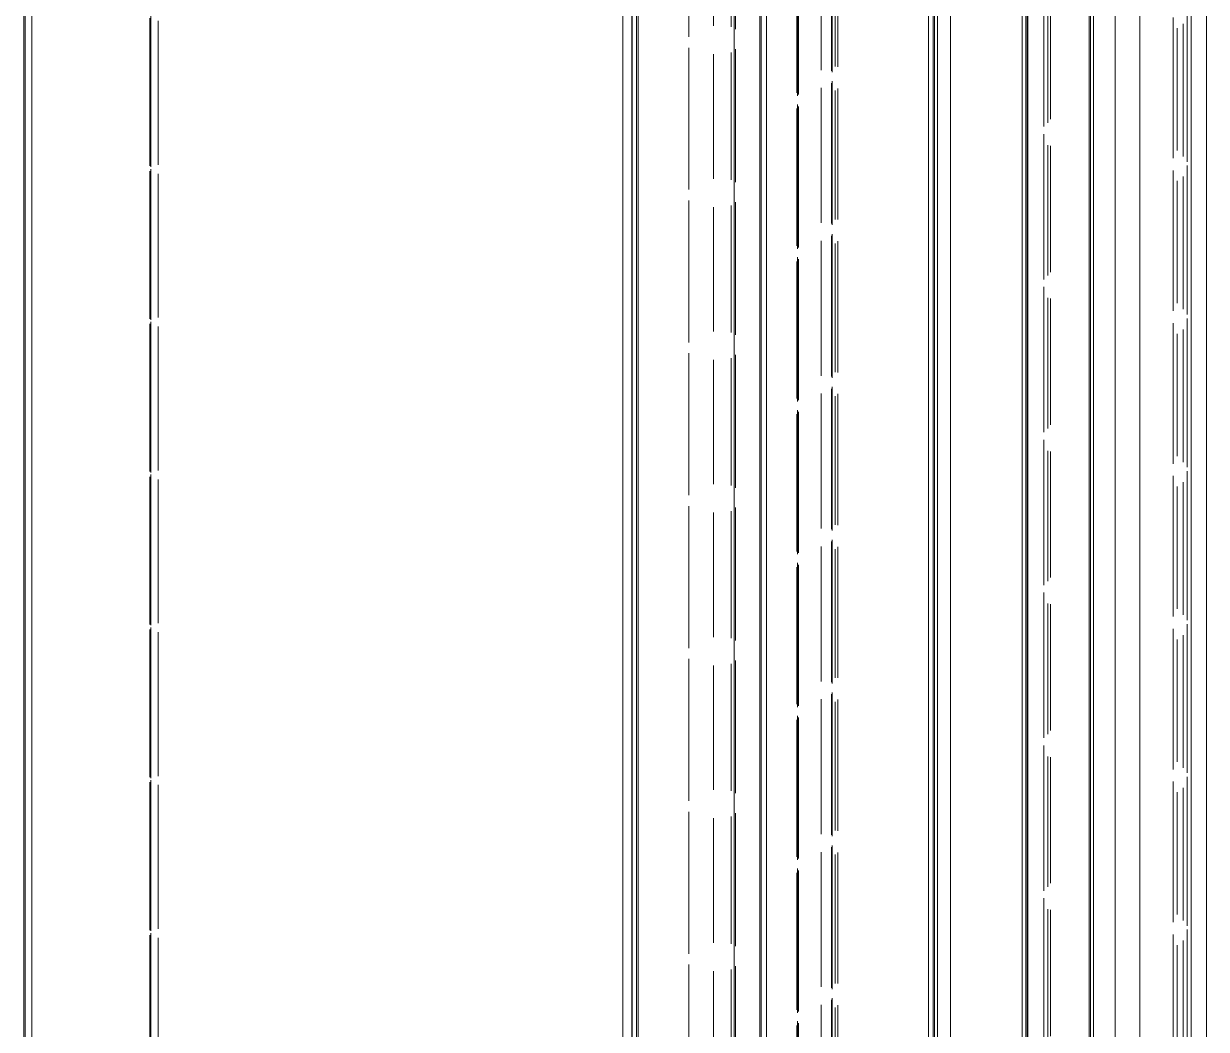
# Model space of a CAD drawing. Header units: millimetres. Extents: x 2197 to 34309, y 1850 to 24558.
# Drawn here: x 13770 to 13886.1, y 11744.7 to 11843.4 of the extents above; entities that cross this region are included whole.
import ezdxf

# ---------------------------------------------------------------- set-up
doc = ezdxf.new("R2010")
doc.units = ezdxf.units.MM
doc.linetypes.add('DASHED', pattern=[15, 12, -3])

# ---------------------------------------------------------------- blocks, each defined once
blk = doc.blocks.new('A$C637D7238')
at = {"color": 7, "linetype": 'DASHED', "lineweight": 13}
for p, q in [((86.2, 2399), (86.2, 1472.4)), ((86.33, 2398.9), (86.33, 1472.27)), ((87.01, 2399.11), (87.01, 1472.56)), ((98.56, 2395.43), (98.56, 1467.42)), ((98.66, 2395.34), (98.66, 1467.3)), ((99.39, 2395.54), (99.39, 1467.57)), ((174.98, 2363.46), (174.98, 1428.69)), ((175.46, 2363.97), (175.46, 1429.25)), ((175.58, 2363.8), (175.58, 1429.06)), ((175.87, 2363), (175.87, 1428.19)), ((177.14, 2362.83), (177.14, 1428.01)), ((144.99, 2359.14), (144.99, 1424.06)), ((146.35, 2358.89), (146.35, 1423.79)), ((145.88, 2357.95), (145.88, 1422.8)), ((145.92, 2357.85), (145.92, 1422.7)), ((146.49, 2358.29), (146.49, 1423.17)), ((186.72, 2355.48), (186.72, 1420.23)), ((186.31, 2354.29), (186.31, 1418.99)), ((186.98, 2355.02), (186.98, 1419.74)), ((184.56, 2353.38), (184.56, 1418.05)), ((184.68, 2353.5), (184.68, 1418.18)), ((184.74, 2353.23), (184.74, 1417.9)), ((151.46, 2350.04), (151.46, 1414.65)), ((153.9, 2349.18), (153.9, 1413.78)), ((155.62, 2349.08), (155.62, 1413.68)), ((156.04, 2348.85), (156.04, 1413.46)), ((156.05, 2348.88), (156.05, 1413.48)), ((155.91, 2347.98), (155.91, 1412.58)), ((190.76, 2347.08), (190.76, 1411.68)), ((190.77, 2347.11), (190.77, 1411.71)), ((190.91, 2347.98), (190.91, 1412.58)), ((191.19, 2346.88), (191.19, 1411.49)), ((193.3, 2346.75), (193.3, 1411.36)), ((195.73, 2345.89), (195.73, 1410.5)), ((162.07, 2342.6), (162.07, 1407.27)), ((162.25, 2342.44), (162.25, 1407.11)), ((162.14, 2342.31), (162.14, 1406.99)), ((159.11, 2340.76), (159.11, 1405.49)), ((158.45, 2339.99), (158.45, 1404.74)), ((158.56, 2339.66), (158.56, 1404.42)), ((199.39, 2336.95), (199.39, 1401.84)), ((199.99, 2337.39), (199.99, 1402.26)), ((200, 2337.34), (200, 1402.21)), ((199, 2336.2), (199, 1401.12)), ((200.39, 2335.85), (200.39, 1400.79)), ((200.77, 2332.5), (200.77, 1397.65)), ((202.27, 2332.49), (202.27, 1397.65)), ((164.47, 2331.09), (164.47, 1396.34)), ((165.82, 2330.83), (165.82, 1396.1)), ((165.49, 2329.77), (165.49, 1395.13)), ((165.53, 2329.64), (165.53, 1395)), ((166.09, 2330.17), (166.09, 1395.49)), ((184.18, 2312.31), (184.18, 1379.59)), ((184.18, 2263.05), (184.18, 1445.39)), ((165.49, 2241.57), (165.49, 1422.22)), ((165.53, 2241.74), (165.53, 1422.4)), ((166.09, 2241.05), (166.09, 1421.67)), ((164.47, 2239.84), (164.47, 1420.4)), ((165.82, 2240.19), (165.82, 1420.77)), ((200.77, 2237.98), (200.77, 1418.46)), ((202.27, 2237.99), (202.27, 1418.46)), ((200.39, 2233.47), (200.39, 1413.77)), ((199, 2233), (199, 1413.28)), ((199.39, 2231.96), (199.39, 1412.21)), ((199.99, 2231.36), (199.99, 1411.59)), ((200, 2231.43), (200, 1411.66)), ((158.45, 2227.76), (158.45, 1407.89)), ((158.56, 2228.22), (158.56, 1408.36)), ((159.11, 2226.66), (159.11, 1406.77)), ((162.07, 2224.06), (162.07, 1404.12)), ((162.14, 2224.47), (162.14, 1404.53)), ((162.25, 2224.28), (162.25, 1404.34)), ((195.73, 2219.29), (195.73, 1399.29)), ((190.76, 2217.53), (190.76, 1397.53)), ((190.77, 2217.49), (190.77, 1397.49)), ((191.19, 2217.82), (191.19, 1397.82)), ((193.3, 2218.02), (193.3, 1398.01)), ((155.91, 2216.19), (155.91, 1396.19)), ((190.91, 2216.19), (190.91, 1396.19)), ((156.04, 2214.89), (156.04, 1394.88)), ((156.05, 2214.85), (156.05, 1394.85)), ((153.9, 2214.4), (153.9, 1394.39)), ((155.62, 2214.56), (155.62, 1394.55)), ((151.46, 2213.11), (151.46, 1393.11)), ((184.56, 2207.97), (184.56, 1388.03)), ((184.68, 2207.78), (184.68, 1387.84)), ((184.74, 2208.2), (184.74, 1388.26)), ((186.31, 2206.55), (186.31, 1386.63)), ((186.98, 2205.41), (186.98, 1385.51)), ((186.72, 2204.67), (186.72, 1384.79)), ((145.92, 2200.89), (145.92, 1381.1)), ((145.88, 2200.73), (145.88, 1380.95)), ((146.49, 2200.17), (146.49, 1380.4)), ((144.99, 2198.8), (144.99, 1379.08)), ((146.35, 2199.2), (146.35, 1379.47)), ((177.14, 2192.67), (177.14, 1373.17)), ((174.98, 2191.61), (174.98, 1372.16)), ((175.87, 2192.39), (175.87, 1372.91)), ((175.46, 2190.74), (175.46, 1371.33)), ((175.58, 2191.04), (175.58, 1371.62)), ((98.56, 2127.93), (98.56, 1314.4)), ((98.66, 2128.13), (98.66, 1314.58)), ((99.39, 2127.67), (99.39, 1314.18)), ((86.33, 2119.5), (86.33, 1307.18)), ((86.2, 2119.27), (86.2, 1306.98)), ((87.01, 2119), (87.01, 1306.75))]:
    blk.add_line(p, q, dxfattribs=at)
blk = doc.blocks.new('1')
at = {"color": 7}
blk.add_blockref('A$C637D7238', (13683.84, 10166.03), dxfattribs=at)

msp = doc.modelspace()

# ---------------------------------------------------------------- block references
msp.add_blockref('1', (0, 0))

doc.saveas('drawing.dxf')
